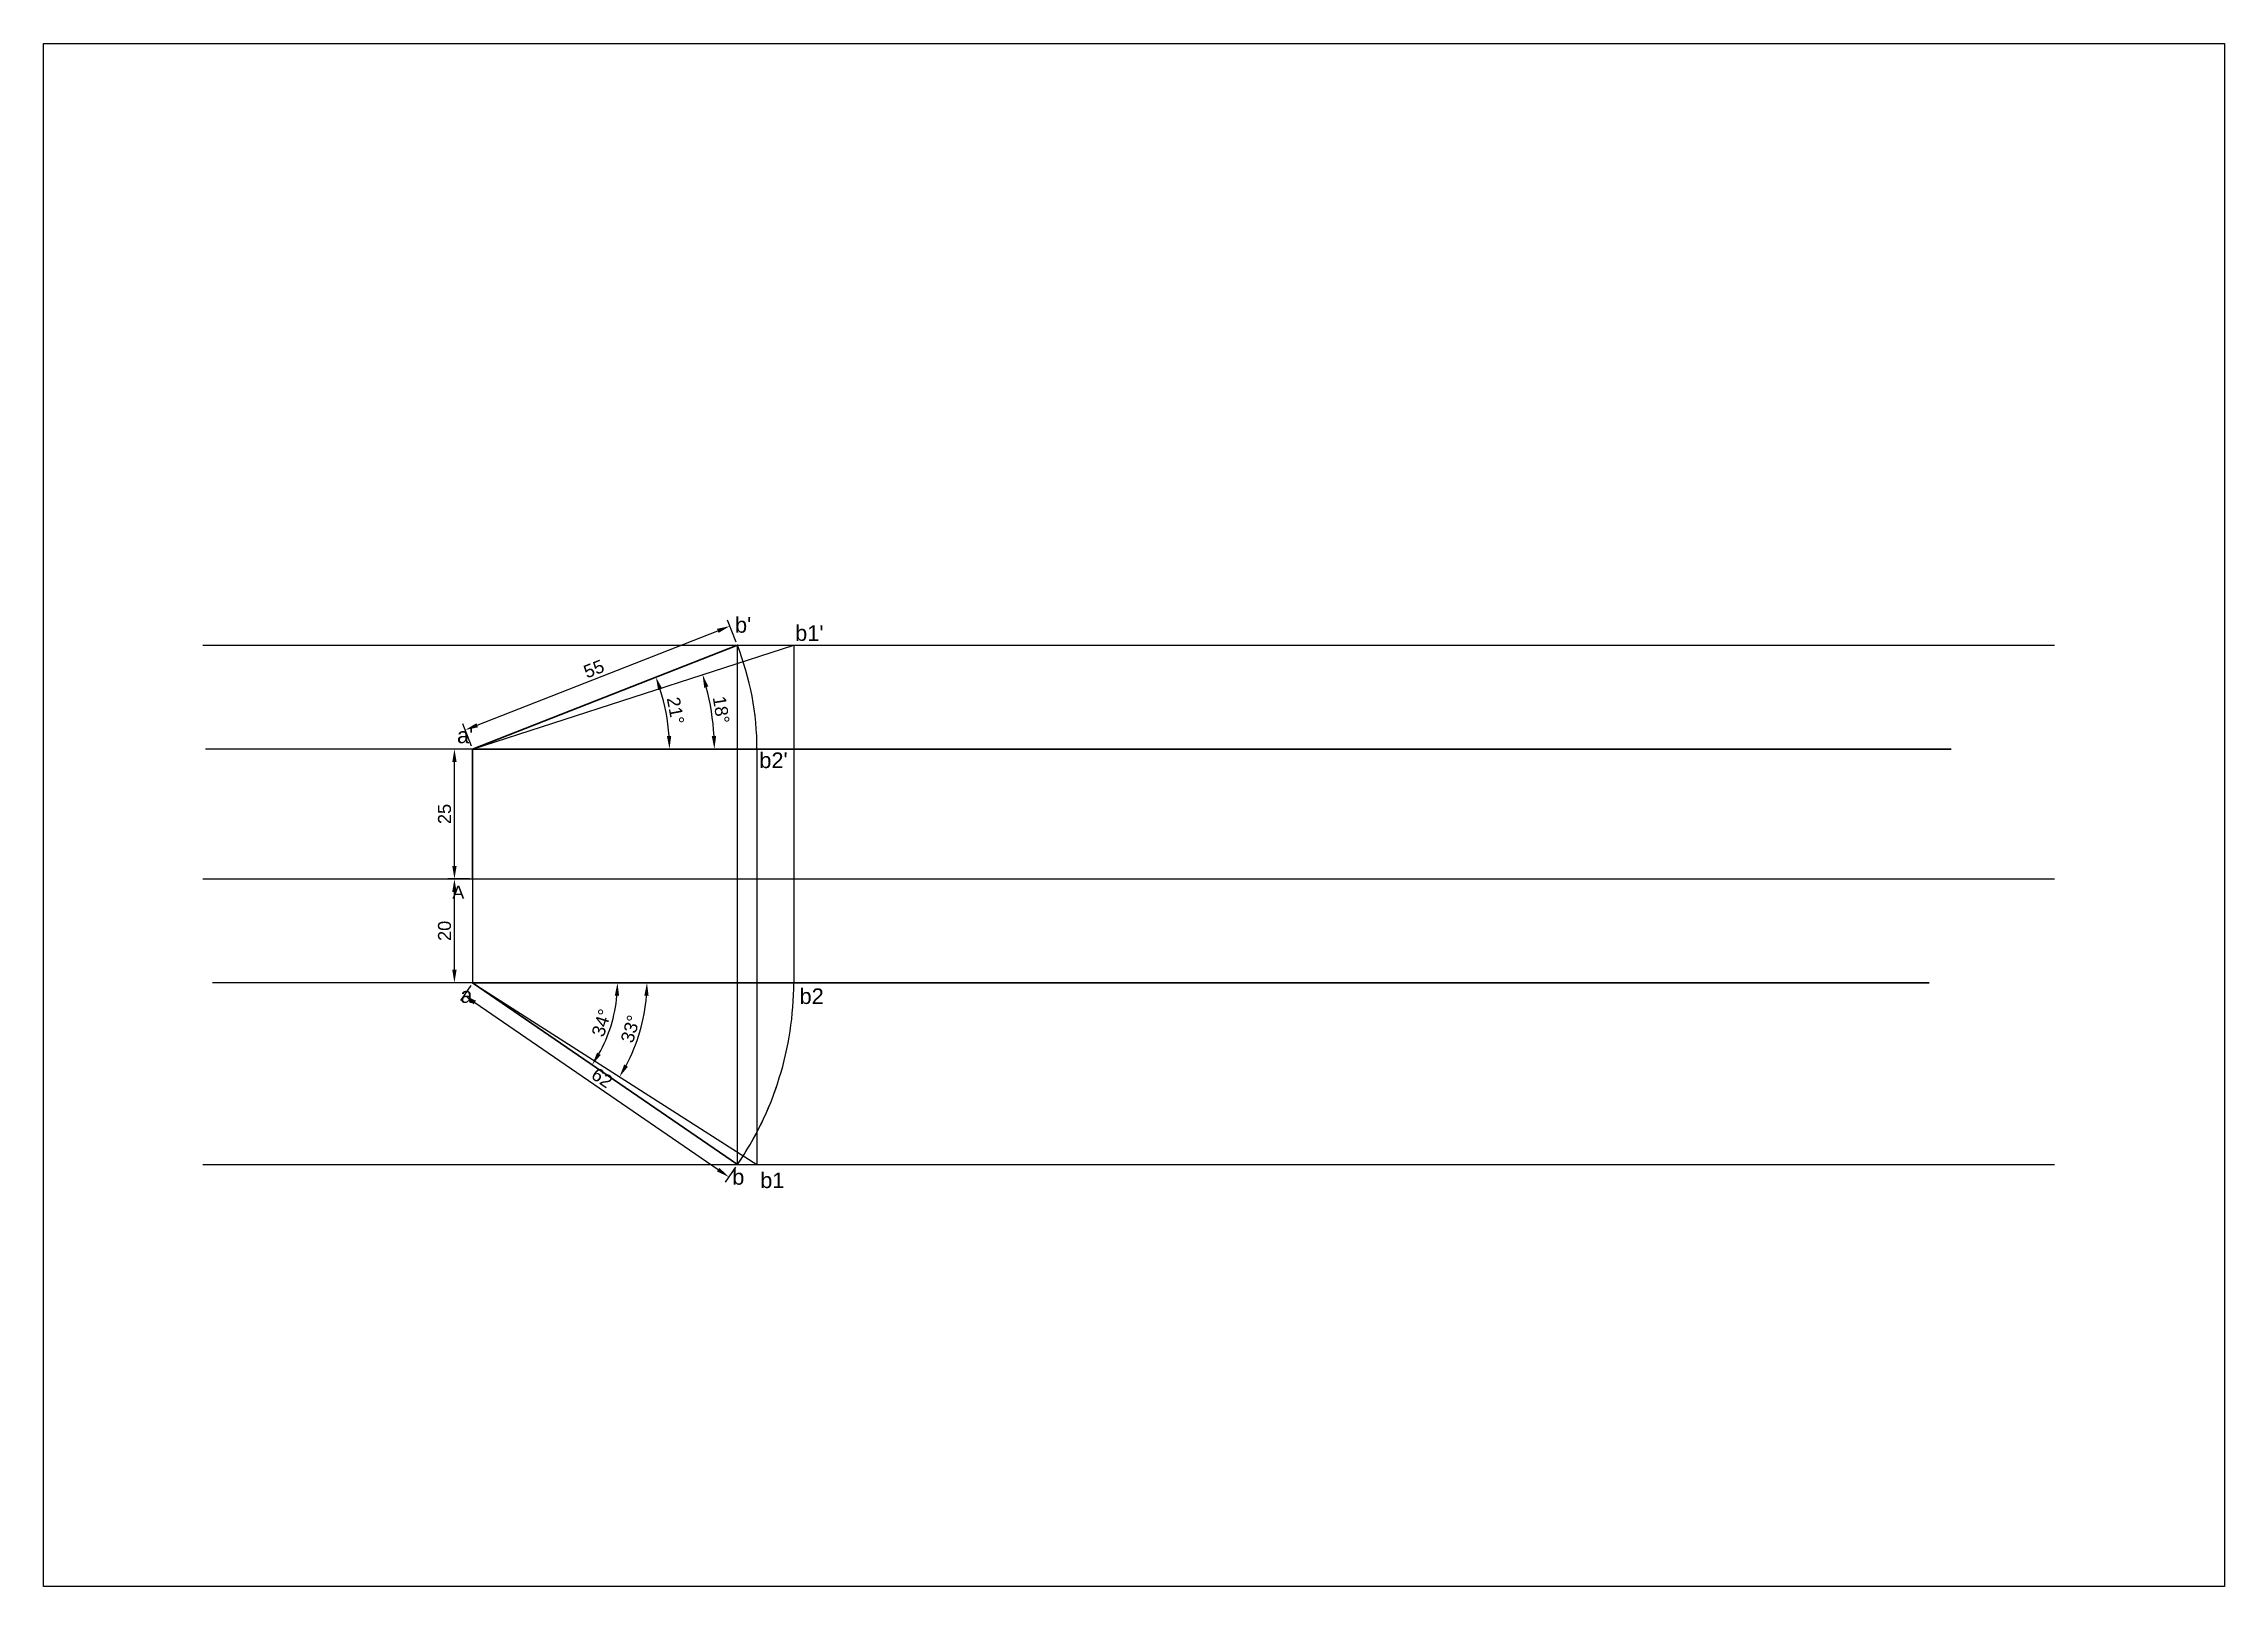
# Model space of a CAD drawing. Header units: millimetres. Extents: x 1853 to 2273, y 2064 to 2361.
import ezdxf

# ---------------------------------------------------------------- set-up
doc = ezdxf.new("R2010")
doc.units = ezdxf.units.MM
doc.styles.get("Standard").update_dxf_attribs({"font": 'arial.ttf'})
doc.dimstyles.new('ISO-25', dxfattribs={"dimtxt": 2.5, "dimasz": 2.5, "dimexe": 1.25, "dimexo": 0.625, "dimtad": 1, "dimdec": 0, "dimdsep": 46, "dimtxsty": 'Standard', "dimcen": 2.5, "dimadec": 0, "dimazin": 0, "dimtfac": 1, "dimtdec": 0, "dimtmove": 0, "dimatfit": 3, "dimfxl": 1, "dimarcsym": 0})

# ---------------------------------------------------------------- blocks, each defined once
blk = doc.blocks.new('*D7')
at = {"color": 0, "lineweight": -2, "transparency": 16777216}
for p, q in [((1934.56, 2225.44), (1930.44, 2225.44)), ((1931.69, 2202.94), (1931.69, 2222.94)), ((1934.56, 2200.44), (1930.44, 2200.44))]:
    blk.add_line(p, q, dxfattribs=at)
at = {"color": 0, "lineweight": 30, "transparency": 16777216}
for points in [[(1931.27, 2222.94), (1932.11, 2222.94), (1931.69, 2225.44)], [(1931.27, 2202.94), (1932.11, 2202.94), (1931.69, 2200.44)]]:
    blk.add_solid(points, dxfattribs=at)
at = {"layer": 'Defpoints', "color": 0, "lineweight": 30, "transparency": 16777216}
for p in [(1931.69, 2225.44), (1935.19, 2225.44), (1935.19, 2200.44)]:
    blk.add_point(p, dxfattribs=at)
at = {"color": 0, "lineweight": 30, "transparency": 16777216, "insert": (1929.79, 2212.94), "char_height": 2.5, "attachment_point": 5, "rotation": 90}
blk.add_mtext('25', dxfattribs=at)
blk = doc.blocks.new('*D8')
at = {"color": 0, "lineweight": -2, "transparency": 16777216}
for p, q in [((1934.56, 2200.44), (1930.44, 2200.44)), ((1931.69, 2182.94), (1931.69, 2197.94)), ((1934.56, 2180.44), (1930.44, 2180.44))]:
    blk.add_line(p, q, dxfattribs=at)
at = {"color": 0, "lineweight": 30, "transparency": 16777216}
for points in [[(1931.27, 2197.94), (1932.11, 2197.94), (1931.69, 2200.44)], [(1931.27, 2182.94), (1932.11, 2182.94), (1931.69, 2180.44)]]:
    blk.add_solid(points, dxfattribs=at)
at = {"layer": 'Defpoints', "color": 0, "lineweight": 30, "transparency": 16777216}
for p in [(1931.69, 2200.44), (1935.19, 2200.44), (1935.19, 2180.44)]:
    blk.add_point(p, dxfattribs=at)
at = {"color": 0, "lineweight": 30, "transparency": 16777216, "insert": (1929.79, 2190.44), "char_height": 2.5, "attachment_point": 5, "rotation": 90}
blk.add_mtext('20', dxfattribs=at)
blk = doc.blocks.new('*D11')
at = {"color": 0, "lineweight": -2, "transparency": 16777216}
for p, q in [((1936.08, 2230.02), (1982.41, 2248.2)), ((1985.95, 2246.02), (1984.28, 2250.27)), ((1934.96, 2226.02), (1933.29, 2230.27))]:
    blk.add_line(p, q, dxfattribs=at)
at = {"color": 0, "lineweight": 30, "transparency": 16777216}
for points in [[(1982.26, 2248.58), (1982.56, 2247.81), (1984.74, 2249.11)], [(1935.92, 2230.41), (1936.23, 2229.63), (1933.75, 2229.11)]]:
    blk.add_solid(points, dxfattribs=at)
at = {"layer": 'Defpoints', "color": 0, "lineweight": 30, "transparency": 16777216}
for p in [(1984.74, 2249.11), (1986.18, 2245.44), (1935.19, 2225.44)]:
    blk.add_point(p, dxfattribs=at)
at = {"color": 0, "lineweight": 30, "transparency": 16777216, "insert": (1958.55, 2240.87), "char_height": 2.5, "attachment_point": 5, "rotation": 21.4167}
blk.add_mtext('55', dxfattribs=at)
blk = doc.blocks.new('*D12')
at = {"color": 0, "lineweight": -2, "transparency": 16777216}
for p, q in [((1934.83, 2179.93), (1932.85, 2177.03)), ((1935.61, 2176.65), (1982.48, 2144.48)), ((1985.82, 2144.93), (1983.84, 2142.03))]:
    blk.add_line(p, q, dxfattribs=at)
at = {"color": 0, "lineweight": 30, "transparency": 16777216}
for points in [[(1935.85, 2176.99), (1935.38, 2176.31), (1933.55, 2178.06)], [(1982.72, 2144.82), (1982.25, 2144.13), (1984.54, 2143.06)]]:
    blk.add_solid(points, dxfattribs=at)
at = {"layer": 'Defpoints', "color": 0, "lineweight": 30, "transparency": 16777216}
for p in [(1935.19, 2180.44), (1984.54, 2143.06), (1986.18, 2145.44)]:
    blk.add_point(p, dxfattribs=at)
at = {"color": 0, "lineweight": 30, "transparency": 16777216, "insert": (1960.12, 2162.13), "char_height": 2.5, "attachment_point": 5, "rotation": 325.534}
blk.add_mtext('62', dxfattribs=at)
blk = doc.blocks.new('*D13')
at = {"color": 0, "lineweight": -2, "transparency": 16777216}
blk.add_arc((1935.19, 2225.44), 37.92, 3.7782, 17.6385, dxfattribs=at)
at = {"color": 0, "lineweight": 30, "transparency": 16777216}
for points in [[(1970.93, 2236.79), (1971.72, 2237.07), (1970.49, 2239.29)], [(1973.44, 2227.95), (1972.61, 2227.93), (1973.11, 2225.44)]]:
    blk.add_solid(points, dxfattribs=at)
at = {"layer": 'Defpoints', "color": 0, "lineweight": 30, "transparency": 16777216}
for p in [(1986.18, 2245.44), (1972.81, 2230.15), (1883.74, 2225.44), (1935.19, 2225.44), (2219.92, 2225.44)]:
    blk.add_point(p, dxfattribs=at)
at = {"color": 0, "lineweight": 30, "transparency": 16777216, "insert": (1974.29, 2232.84), "char_height": 2.5, "attachment_point": 5, "rotation": 280.7084}
blk.add_mtext('21°', dxfattribs=at)
blk = doc.blocks.new('*D14')
at = {"color": 0, "lineweight": -2, "transparency": 16777216}
blk.add_arc((1935.19, 2225.44), 46.56, 3.0768, 14.8434, dxfattribs=at)
at = {"color": 0, "lineweight": 30, "transparency": 16777216}
for points in [[(1979.79, 2237.25), (1980.59, 2237.49), (1979.49, 2239.77)], [(1982.1, 2227.95), (1981.26, 2227.93), (1981.75, 2225.44)]]:
    blk.add_solid(points, dxfattribs=at)
at = {"layer": 'Defpoints', "color": 0, "lineweight": 30, "transparency": 16777216}
for p in [(1997.03, 2245.44), (1981.49, 2230.29), (1883.74, 2225.44), (1935.19, 2225.44), (2219.92, 2225.44)]:
    blk.add_point(p, dxfattribs=at)
at = {"color": 0, "lineweight": 30, "transparency": 16777216, "insert": (1983.06, 2232.99), "char_height": 2.5, "attachment_point": 5, "rotation": 278.9601}
blk.add_mtext('18°', dxfattribs=at)
blk = doc.blocks.new('*D18')
at = {"color": 0, "lineweight": -2, "transparency": 16777216}
blk.add_arc((1935.19, 2180.44), 27.91, 330.6675, 354.8665, dxfattribs=at)
at = {"color": 0, "lineweight": 30, "transparency": 16777216}
for points in [[(1962.57, 2177.96), (1963.4, 2177.93), (1963.1, 2180.44)], [(1959.87, 2166.55), (1959.17, 2166.99), (1958.2, 2164.65)]]:
    blk.add_solid(points, dxfattribs=at)
at = {"layer": 'Defpoints', "color": 0, "lineweight": 30, "transparency": 16777216}
for p in [(1885.07, 2180.44), (1935.19, 2180.44), (2215.72, 2180.44), (1960.88, 2169.55), (1986.18, 2145.44)]:
    blk.add_point(p, dxfattribs=at)
at = {"color": 0, "lineweight": 30, "transparency": 16777216, "insert": (1960.03, 2172.74), "char_height": 2.5, "attachment_point": 5, "rotation": 72.767}
blk.add_mtext('34°', dxfattribs=at)
blk = doc.blocks.new('*D19')
at = {"color": 0, "lineweight": -2, "transparency": 16777216}
blk.add_arc((1935.19, 2180.44), 33.58, 331.687, 355.734, dxfattribs=at)
at = {"color": 0, "lineweight": 30, "transparency": 16777216}
for points in [[(1968.26, 2177.96), (1969.09, 2177.93), (1968.77, 2180.44)], [(1965.11, 2164.3), (1964.39, 2164.72), (1963.49, 2162.36)]]:
    blk.add_solid(points, dxfattribs=at)
at = {"layer": 'Defpoints', "color": 0, "lineweight": 30, "transparency": 16777216}
for p in [(1885.07, 2180.44), (1935.19, 2180.44), (2215.72, 2180.44), (1966.39, 2168.01), (1989.96, 2145.44)]:
    blk.add_point(p, dxfattribs=at)
at = {"color": 0, "lineweight": 30, "transparency": 16777216, "insert": (1965.6, 2171.56), "char_height": 2.5, "attachment_point": 5, "rotation": 73.7105}
blk.add_mtext('33°', dxfattribs=at)

msp = doc.modelspace()

# ---------------------------------------------------------------- linework, layer by layer
for p, q in [((1883.21, 2245.44), (2239.88, 2245.44)), ((1935.19, 2225.44), (1997.03, 2245.44)), ((1986.18, 2245.44), (1935.19, 2225.44)), ((1986.18, 2145.44), (1986.18, 2245.44)), ((1997.03, 2245.44), (1997.03, 2180.44)), ((2219.92, 2225.44), (1883.74, 2225.44)), ((1935.19, 2200.44), (1935.19, 2225.44)), ((1935.19, 2225.44), (1935.19, 2200.44)), ((1935.19, 2225.44), (2219.92, 2225.44)), ((1989.96, 2225.44), (1989.96, 2145.44)), ((1883.21, 2200.44), (2239.88, 2200.44)), ((1883.21, 2200.44), (1935.19, 2200.44)), ((1935.19, 2200.44), (1935.19, 2180.44)), ((1935.19, 2200.44), (2050.31, 2200.44)), ((2215.72, 2180.44), (1885.07, 2180.44)), ((1935.19, 2180.44), (2215.72, 2180.44)), ((1935.19, 2180.44), (1986.18, 2145.44)), ((1935.19, 2180.44), (1989.96, 2145.44)), ((1883.21, 2145.44), (2239.88, 2145.44))]:
    msp.add_line(p, q)
at = {"lineweight": 30}
for p, q in [((1935.19, 2225.44), (1986.18, 2245.44)), ((1935.19, 2180.44), (1986.18, 2145.44))]:
    msp.add_line(p, q, dxfattribs=at)
msp.add_lwpolyline([(1852.57, 2361.25), (2272.57, 2361.25), (2272.57, 2064.25), (1852.57, 2064.25)], close=True)
for centre, radius, start, end in [((1935.19, 2225.44), 54.77, 0, 21.4167), ((1935.19, 2180.44), 61.85, 325.534, 0), ((1935.19, 2180.44), 61.85, 325.534, 341.0711)]:
    msp.add_arc(centre, radius, start, end)

# ---------------------------------------------------------------- texts
at = {"lineweight": 30, "attachment_point": 1}
for s, width, insert, char_height in [("b'", 9.0288, (1985.73, 2250.84), 3), ("b1'", 9.0288, (1997.31, 2249.27), 3), ("a'", 9.0288, (1932.19, 2229.57), 3), ("b2'", 9.0288, (1990.41, 2224.78), 3), ('A', 10.8499, (1931.27, 2199.12), 2.5), ('a', 9.0288, (1932.84, 2179.57), 3), ('b2', 9.0288, (1998.16, 2179.36), 3), ('b', 9.0288, (1985.19, 2144.57), 3), ('b1', 9.0288, (1990.59, 2143.92), 3)]:
    msp.add_mtext_dynamic_manual_height_columns(s, width=width, gutter_width=12.5, heights=[0], dxfattribs=dict(at, insert=insert, char_height=char_height))

# ---------------------------------------------------------------- dimensions: what is measured, and where the dimension line sits
at = {"lineweight": 30}
for p1, p2, distance, picture, middle in [((1935.19, 2225.44), (1986.18, 2245.44), 3.94, '*D11', (1958.55, 2240.87)), ((1935.19, 2180.44), (1986.18, 2145.44), -2.89, '*D12', (1960.12, 2162.13))]:
    dim = msp.add_aligned_dim(p1=p1, p2=p2, distance=distance, dimstyle='ISO-25', dxfattribs=at)
    dim.commit()
    dim.dimension.update_dxf_attribs({"geometry": picture, "text_midpoint": middle})
for base, line1, line2, picture, middle in [((1972.81, 2230.15), ((2219.92, 2225.44), (1883.74, 2225.44)), ((1935.19, 2225.44), (1986.18, 2245.44)), '*D13', (1974.29, 2232.84)), ((1981.49, 2230.29), ((2219.92, 2225.44), (1883.74, 2225.44)), ((1935.19, 2225.44), (1997.03, 2245.44)), '*D14', (1983.06, 2232.99)), ((1960.88, 2169.55), ((2215.72, 2180.44), (1885.07, 2180.44)), ((1935.19, 2180.44), (1986.18, 2145.44)), '*D18', (1960.03, 2172.74)), ((1966.39, 2168.01), ((2215.72, 2180.44), (1885.07, 2180.44)), ((1935.19, 2180.44), (1989.96, 2145.44)), '*D19', (1965.6, 2171.56))]:
    dim = msp.add_angular_dim_2l(base=base, line1=line1, line2=line2, dimstyle='ISO-25', dxfattribs=at)
    dim.commit()
    dim.dimension.update_dxf_attribs({"geometry": picture, "text_midpoint": middle})
for base, p1, p2, picture, middle in [((1931.69, 2225.44), (1935.19, 2200.44), (1935.19, 2225.44), '*D7', (1929.79, 2212.94)), ((1931.69, 2200.44), (1935.19, 2180.44), (1935.19, 2200.44), '*D8', (1929.79, 2190.44))]:
    dim = msp.add_linear_dim(base=base, p1=p1, p2=p2, angle=90, dimstyle='ISO-25', dxfattribs=at)
    dim.commit()
    dim.dimension.update_dxf_attribs({"geometry": picture, "text_midpoint": middle})

doc.saveas('drawing.dxf')
